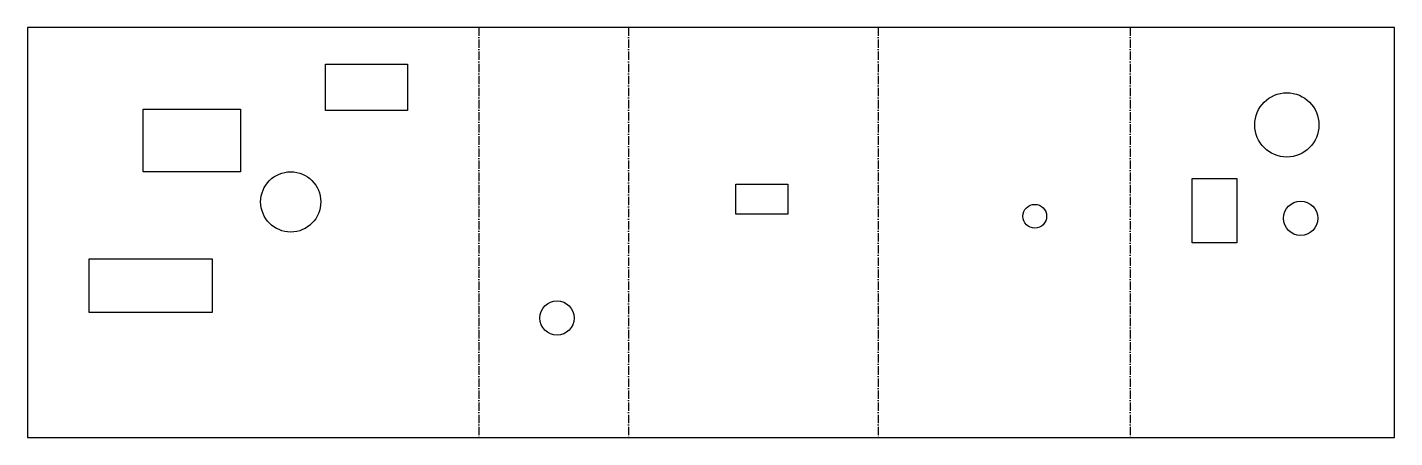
# Model space of a CAD drawing. Header units: millimetres. Extents: x 0 to 414, y 0 to 124.
import ezdxf

# ---------------------------------------------------------------- set-up
doc = ezdxf.new("R2010")
doc.units = ezdxf.units.MM
doc.linetypes.add('DASHDOT', pattern=[3.556, 2.54, -0.508, 0, -0.508])
doc.layers.add('BEND', color=7, linetype='Continuous')
doc.layers.add('CUT', color=7, linetype='Continuous')

msp = doc.modelspace()

# ---------------------------------------------------------------- linework, layer by layer
at = {"layer": 'BEND', "color": 1, "linetype": 'DASHDOT'}
for p, q in [((136.63, 123.92), (136.63, 0)), ((181.95, 123.92), (181.95, 0)), ((257.5, 123.92), (257.5, 0)), ((333.72, 123.92), (333.72, 0))]:
    msp.add_line(p, q, dxfattribs=at)
at = {"layer": 'CUT'}
for p, q in [((413.74, 123.92), (0, 123.92)), ((0, 123.92), (0, 0)), ((413.74, 0), (413.74, 123.92)), ((90.26, 98.85), (90.26, 112.78)), ((90.26, 112.78), (115, 112.78)), ((115, 112.78), (115, 98.85)), ((35.09, 80.31), (35.09, 99.25)), ((35.09, 99.25), (64.52, 99.25)), ((64.52, 99.25), (64.52, 80.31)), ((115, 98.85), (90.26, 98.85)), ((64.52, 80.31), (35.09, 80.31)), ((214.35, 76.58), (230.08, 76.58)), ((214.35, 67.48), (214.35, 76.58)), ((230.08, 76.58), (230.08, 67.48)), ((352.5, 78.3), (366.01, 78.3)), ((352.5, 58.83), (352.5, 78.3)), ((366.01, 78.3), (366.01, 58.83)), ((230.08, 67.48), (214.35, 67.48)), ((366.01, 58.83), (352.5, 58.83)), ((18.68, 37.78), (18.68, 53.99)), ((18.68, 53.99), (55.95, 53.99)), ((55.95, 53.99), (55.95, 37.78)), ((55.95, 37.78), (18.68, 37.78)), ((0, 0), (413.74, 0))]:
    msp.add_line(p, q, dxfattribs=at)
for centre, radius in [((381.12, 94.45), 9.71), ((79.7, 71.2), 9.1), ((304.84, 66.85), 3.6), ((385.29, 66.25), 5.2), ((160.28, 36.11), 5.17)]:
    msp.add_circle(centre, radius, dxfattribs=at)

doc.saveas('drawing.dxf')
